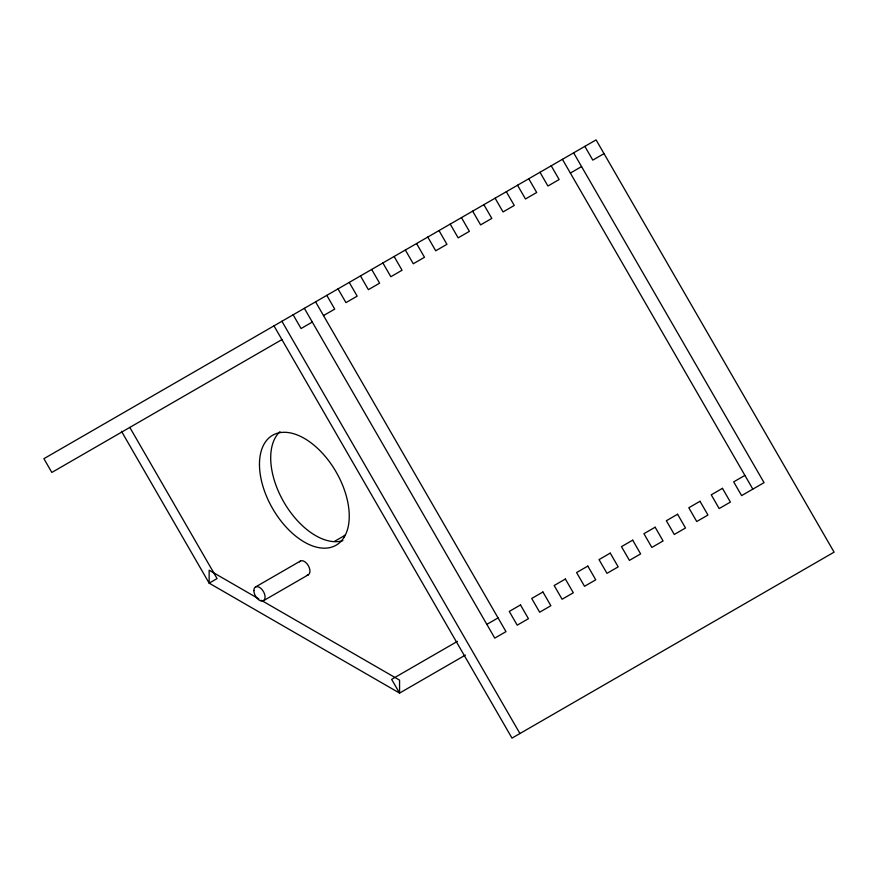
<?xml version="1.0" encoding="UTF-8"?>
<svg xmlns="http://www.w3.org/2000/svg" width="878" height="878" viewBox="0 0 878 878"><rect width="100%" height="100%" fill="white"/><g stroke="black" fill="none" stroke-linecap="round" stroke-linejoin="round"><path stroke-width="1.32" d="M281.915 339.599L51.835 472.441L43.9 458.689L596.085 139.887L834.1 552.152L511.995 738.113L273.98 325.848M312.294 322.061L301.066 328.537L293.142 314.796M323.51 315.575L334.727 309.1L326.803 295.359M570.36 173.065L581.576 166.59M604.02 153.628L592.793 160.114L584.858 146.363M255.509 586.976L300.386 561.064M334.639 541.287L345.274 535.152A7.935 4.577 60 0 0 343.814 537.215M263.444 600.717L308.321 574.805M457.449 641.346L391.632 679.352L399.567 693.093L465.384 655.087M486.84 624.379L498.056 617.903M744.906 475.393L733.679 481.868L741.614 495.609L764.058 482.648L573.641 152.849M258.823 598.884L209.151 570.195L209.151 583.157L399.567 693.093L399.567 680.132L261.194 600.245M562.425 159.324L752.841 489.134M551.197 165.799L559.132 179.54L547.916 186.026L539.981 172.275M528.765 178.761L536.699 192.501L525.472 198.977L517.537 185.236M506.321 191.711L514.256 205.452L503.039 211.938L495.104 198.187M483.877 204.673L491.812 218.413L480.595 224.889L472.66 211.148M461.444 217.623L469.379 231.364L458.151 237.85L450.216 224.099M439 230.585L446.935 244.325L435.718 250.801L427.784 237.06M416.556 243.535L424.491 257.276L413.275 263.762L405.34 250.011M394.123 256.497L402.058 270.237L390.831 276.713L382.896 262.972M371.679 269.447L379.614 283.188L368.387 289.663L360.463 275.922M349.235 282.409L357.17 296.149L345.954 302.625L338.019 288.884M315.575 301.834L505.991 631.644L494.775 638.119L304.359 308.321M281.915 321.271L519.93 733.525M129.812 427.41L217.085 578.58L209.151 583.157L121.482 431.307M342.903 540.65A63.468 36.646 60 0 1 283.846 502.084A63.468 36.646 60 0 1 279.972 431.658M299.497 561.887A7.935 4.577 60 0 1 308.321 565.641A7.935 4.577 60 0 1 307.157 575.156M520.5 604.942L509.273 611.428L517.208 625.169L528.435 618.694L520.5 604.942M542.933 591.991L531.717 598.467L539.652 612.207L550.868 605.732L542.933 591.991M565.377 579.03L554.161 585.516L562.096 599.257L573.312 592.782L565.377 579.03M587.821 566.08L576.594 572.555L584.529 586.295L595.756 579.82L587.821 566.08M610.254 553.118L599.037 559.604L606.972 573.345L618.189 566.87L610.254 553.118M632.698 540.168L621.481 546.643L629.416 560.384L640.633 553.908L632.698 540.168M655.142 527.206L643.925 533.692L651.849 547.433L663.077 540.958L655.142 527.206M677.586 514.256L666.358 520.731L674.293 534.472L685.509 527.996L677.586 514.256M700.018 501.294L688.802 507.78L696.737 521.521L707.953 515.046L700.018 501.294M722.462 488.344L711.246 494.819L719.17 508.56L730.397 502.084L722.462 488.344M253.863 590.609A7.935 4.577 60 0 0 262.281 601.068A7.935 4.577 60 0 0 262.281 589.851A7.935 4.577 60 0 0 253.863 590.609M259.471 464.33A63.468 36.646 60 0 0 326.803 548.081A63.468 36.646 60 0 0 326.803 458.316A63.468 36.646 60 0 0 259.471 464.33"/></g></svg>
